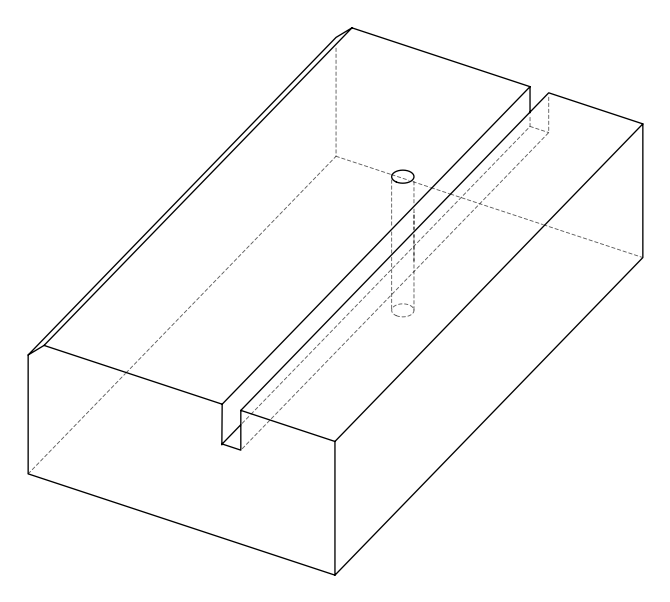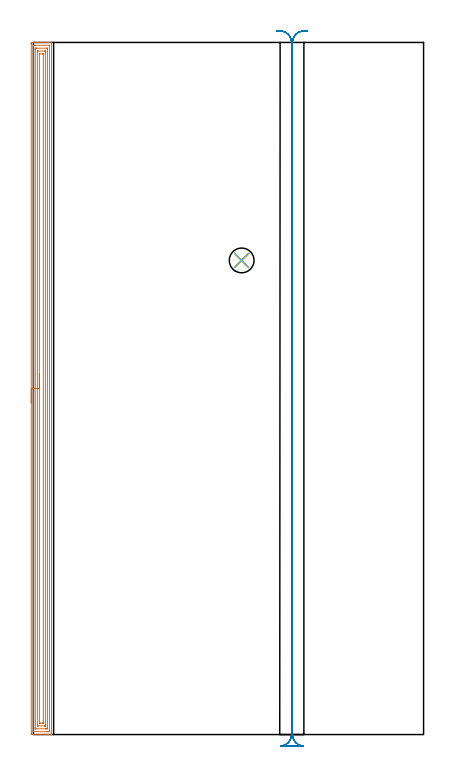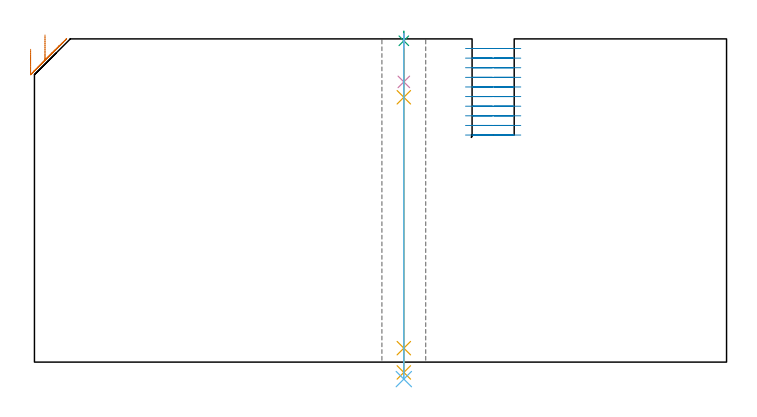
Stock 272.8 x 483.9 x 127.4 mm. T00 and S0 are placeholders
(PLAN: 6 operations, 5 tool changes, 41.9 min)
(1 AREA_MILL | FG_CHAMFER_SURFACE | UGT0205_001 | 19.67 min | 48086 mm3)
(2 MILL_RECTANGULAR_SLOT | SLOT_RECTANGULAR | NXT0201_012 | Follow Part, ap 4, ae 75% | 20.91 min | 304529 mm3)
(3 SPOT_DRILL | STEP1HOLE | NXT0321_9005460120000 | 0.03 min | 39 mm3)
(4 DRILL_BLIND_HOLE_INTO_CENTER | STEP1HOLE | NXT0301_084 | 0.08 min | 1731 mm3)
(5 GUN_DRILL_THROUGH_HOLE | STEP1HOLE | UGT0307_008 | 0.63 min | 10384 mm3)
(6 DRILL_TO_ENLARGE_THROUGH_HOLE | STEP1HOLE | UGT0301_244 | 0.55 min | 17846 mm3)
(TOOL UGT0205_001 | Chamfer Mill 20 x 3 x 45 deg. | D20 FL50 Z2)
(TOOL NXT0201_012 | ENDMILL 16mm [2P460-1600-NA 1630] | D16 FL38 Z6)
(TOOL NXT0321_9005460120000 | NC Spot Drill, 142deg, 12mm, Carbide, Uncoated | D12 PA142 FL30 Z2)
(TOOL NXT0301_084 | Carbide Drill 11.3mm [860.1-1130-034A1-MM 2214] | D11.3 PA140 FL55 Z2)
(TOOL UGT0307_008 | Gun Drill 11 mm | D11 PA130 FL24 Z1)
(TOOL UGT0301_244 | Twist Drill 17.3 mm | D17.3 PA118 FL130 Z2)
(OP 1 AREA_MILL)
G17 G21 G94 G90
T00 M6
G54
G17 G0 G90 X-1.5 Y231.95 S1061 M3
G43 Z137.4 H0
Z123.3
G94 G1 Y231.988 Z122.428 F250.
Y232.102 Z121.563
Y232.291 Z120.712
Y232.553 Z119.88
Y232.887 Z119.074
Y233.29 Z118.3
Y233.759 Z117.564
Y234.29 Z116.872
Y234.879 Z116.229
Y235.522 Z115.64
Y236.214 Z115.108
Y236.95 Z114.64
Y237.724 Z114.237
Y238.53 Z113.903
Y239.362 Z113.641
Y240.214 Z113.452
Y241.078 Z113.338
Y241.95 Z113.3
Y482.832
X-1.499 Y483.276 Z113.301
X-1.495 Y483.721 Z113.303
X-1.492 Y483.89 Z113.306
X-1.057 Y483.895 Z113.741
X-0.441 Y483.9 Z114.356
X9.514 Z124.308
X10.926 Z125.722
X11.276 Z126.071
X11.975 Z126.774
X12.248 Z127.048
X12.599 Y483.896 Z127.389
Y483.894 Z127.39
X12.6 Y483.722 Z127.4
Y0.177
X12.599 Y0.006 Z127.39
Y0.004 Z127.389
X12.248 Y0. Z127.048
X11.975 Z126.775
X11.276 Z126.071
X10.045 Z124.842
X9.514 Z124.308
X8.899 Z123.694
X-0.441 Z114.356
X-1.057 Y0.002 Z113.741
X-1.271 Y0.004 Z113.526
X-1.492 Y0.01 Z113.306
X-1.495 Y0.179 Z113.303
X-1.499 Y0.624 Z113.301
X-1.5 Y1.074 Z113.3
Y241.95
X-0.086 Z114.714
X-0.085 Y481.396 Z114.715
X-0.084 Y481.488 Z114.716
X-0.079 Y481.88 Z114.721
X0.305 Y481.894 Z115.105
X0.705 Y481.898 Z115.505
X1.18 Y481.9 Z115.98
X1.586 Z116.386
X11.09 Y481.899 Z125.89
X11.123 Y481.898 Z125.923
X11.157 Y481.894 Z125.957
X11.179 Y481.89 Z125.979
X11.18 Y481.863 Z125.98
X11.185 Y481.58 Z125.985
Y2.504
X11.184 Y2.412 Z125.984
X11.179 Y2.021 Z125.979
X10.795 Y2.006 Z125.595
X10.395 Y2.002 Z125.195
X9.92 Y2. Z124.72
X9.514 Z124.314
X0.01 Y2.001 Z114.81
X-0.023 Y2.002 Z114.777
X-0.057 Y2.006 Z114.743
X-0.079 Y2.01 Z114.721
X-0.08 Y2.037 Z114.72
X-0.085 Y2.32 Z114.715
X-0.086 Y241.95 Z114.714
X1.328 Z116.128
X1.329 Y479.068 Z116.129
X1.331 Y479.701 Z116.131
X1.333 Y479.831 Z116.133
X1.335 Y479.887 Z116.135
X1.395 Y479.894 Z116.195
X1.586 Y479.897 Z116.386
X2.27 Y479.9 Z117.07
X2.467 Z117.267
X9.318 Z124.118
X9.514 Y479.897 Z124.314
X9.71 Y479.892 Z124.51
X9.761 Y479.89 Z124.561
X9.765 Y479.856 Z124.565
X9.768 Y479.787 Z124.568
X9.77 Y479.701 Z124.57
X9.771 Y479.439 Z124.571
Y478.807
Y4.832
X9.769 Y4.2 Z124.569
X9.767 Y4.069 Z124.567
X9.764 Y4.013 Z124.564
X9.705 Y4.006 Z124.505
X9.514 Y4.003 Z124.314
X8.83 Y4. Z123.63
X8.633 Z123.433
X1.782 Z116.582
X1.586 Y4.003 Z116.386
X1.39 Y4.008 Z116.19
X1.339 Y4.01 Z116.139
X1.335 Y4.044 Z116.135
X1.331 Y4.113 Z116.131
X1.33 Y4.2 Z116.13
X1.329 Y4.461 Z116.129
X1.328 Y5.093 Z116.128
Y241.95
X2.743 Z117.543
Y477.019
X2.746 Y477.63 Z117.546
X2.75 Y477.837 Z117.55
X2.757 Y477.891 Z117.557
X2.805 Y477.894 Z117.605
X2.914 Y477.897 Z117.714
X3.348 Y477.9 Z118.148
X7.752 Z122.552
X8.187 Y477.897 Z122.987
X8.292 Y477.894 Z123.092
X8.341 Y477.89 Z123.141
X8.35 Y477.861 Z123.15
X8.353 Y477.762 Z123.153
X8.357 Y477.3 Z123.157
Y6.881
X8.354 Y6.27 Z123.154
X8.35 Y6.064 Z123.15
X8.343 Y6.01 Z123.143
X8.294 Y6.006 Z123.094
X8.186 Y6.003 Z122.986
X7.752 Y6. Z122.552
X3.348 Z118.148
X2.913 Y6.003 Z117.713
X2.807 Y6.006 Z117.607
X2.759 Y6.01 Z117.559
X2.75 Y6.039 Z117.55
X2.747 Y6.138 Z117.547
X2.743 Y6.601 Z117.543
Y241.95
X4.157 Z118.957
X4.158 Y475.523 Z118.958
X4.161 Y475.814 Z118.961
X4.164 Y475.891 Z118.964
X4.168 Y475.894 Z118.968
X4.188 Y475.898 Z118.988
X4.229 Y475.899 Z119.029
X4.451 Y475.9 Z119.251
X6.213 Z121.013
X6.871 Y475.897 Z121.671
X6.915 Y475.894 Z121.715
X6.933 Y475.891 Z121.733
X6.937 Y475.741 Z121.737
X6.942 Y475.45 Z121.742
X6.943 Y475.304 Z121.743
X6.942 Y8.377 Z121.742
X6.939 Y8.086 Z121.739
X6.936 Y8.009 Z121.736
X6.931 Y8.006 Z121.731
X6.912 Y8.003 Z121.712
X6.871 Y8.001 Z121.671
X6.649 Y8. Z121.449
X4.887 Z119.687
X4.229 Y8.003 Z119.029
X4.185 Y8.006 Z118.985
X4.167 Y8.009 Z118.967
X4.163 Y8.158 Z118.963
X4.158 Y8.45 Z118.958
X4.157 Y8.596 Z118.957
Y241.95
Y242.822 Z118.995
Y243.687 Z119.109
Y244.538 Z119.298
Y245.37 Z119.56
Y246.176 Z119.894
Y246.95 Z120.297
Y247.686 Z120.765
Y248.378 Z121.296
Y249.021 Z121.886
Y249.61 Z122.529
Y250.142 Z123.221
Y250.61 Z123.957
Y251.013 Z124.731
Y251.347 Z125.537
Y251.609 Z126.369
Y251.798 Z127.22
Y251.912 Z128.085
Y251.95 Z128.957
G0 Z137.4
M5
M2
(OP 2 MILL_RECTANGULAR_SLOT)
G17 G21 G94 G90
T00 M6
G54
G17 G0 G90 X169.904 Y492.04 S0 M3
G43 Z137.4 H1
Z123.61
G94 G1 X172.9 Y491.89 F250.
G2 X180.5 Y483.9 R8. F500.
G1 Y0.
G2 X172.9 Y-7.99 R8.
G1 Y-8.
X188.7
Y-7.99
G2 X181.1 Y0. R8.
G1 Y483.9
G2 X188.7 Y491.89 R8.
G1 X191.696 Y492.04 F250.
G0 X169.904 Z119.82
G1 X172.9 Y491.89
G2 X180.5 Y483.9 R8. F500.
G1 Y0.
G2 X172.9 Y-7.99 R8.
G1 Y-8.
X188.7
Y-7.99
G2 X181.1 Y0. R8.
G1 Y483.9
G2 X188.7 Y491.89 R8.
G1 X191.696 Y492.04 F250.
G0 X169.904 Z116.03
G1 X172.9 Y491.89
G2 X180.5 Y483.9 R8. F500.
G1 Y0.
G2 X172.9 Y-7.99 R8.
G1 Y-8.
X188.7
Y-7.99
G2 X181.1 Y0. R8.
G1 Y483.9
G2 X188.7 Y491.89 R8.
G1 X191.696 Y492.04 F250.
G0 X169.904 Z112.24
G1 X172.9 Y491.89
G2 X180.5 Y483.9 R8. F500.
G1 Y0.
G2 X172.9 Y-7.99 R8.
G1 Y-8.
X188.7
Y-7.99
G2 X181.1 Y0. R8.
G1 Y483.9
G2 X188.7 Y491.89 R8.
G1 X191.696 Y492.04 F250.
G0 X169.904 Z108.45
G1 X172.9 Y491.89
G2 X180.5 Y483.9 R8. F500.
G1 Y0.
G2 X172.9 Y-7.99 R8.
G1 Y-8.
X188.7
Y-7.99
G2 X181.1 Y0. R8.
G1 Y483.9
G2 X188.7 Y491.89 R8.
G1 X191.696 Y492.04 F250.
G0 X169.904 Z104.66
G1 X172.9 Y491.89
G2 X180.5 Y483.9 R8. F500.
G1 Y0.
G2 X172.9 Y-7.99 R8.
G1 Y-8.
X188.7
Y-7.99
G2 X181.1 Y0. R8.
G1 Y483.9
G2 X188.7 Y491.89 R8.
G1 X191.696 Y492.04 F250.
G0 X169.904 Z100.87
G1 X172.9 Y491.89
G2 X180.5 Y483.9 R8. F500.
G1 Y0.
G2 X172.9 Y-7.99 R8.
G1 Y-8.
X188.7
Y-7.99
G2 X181.1 Y0. R8.
G1 Y483.9
G2 X188.7 Y491.89 R8.
G1 X191.696 Y492.04 F250.
G0 X169.904 Z97.08
G1 X172.9 Y491.89
G2 X180.5 Y483.9 R8. F500.
G1 Y0.
G2 X172.9 Y-7.99 R8.
G1 Y-8.
X188.7
Y-7.99
G2 X181.1 Y0. R8.
G1 Y483.9
G2 X188.7 Y491.89 R8.
G1 X191.696 Y492.04 F250.
G0 X169.904 Z93.29
G1 X172.9 Y491.89
G2 X180.5 Y483.9 R8. F500.
G1 Y0.
G2 X172.9 Y-7.99 R8.
G1 Y-8.
X188.7
Y-7.99
G2 X181.1 Y0. R8.
G1 Y483.9
G2 X188.7 Y491.89 R8.
G1 X191.696 Y492.04 F250.
G0 X169.904 Z89.5
G1 X172.9 Y491.89
G2 X180.5 Y483.9 R8. F500.
G1 Y0.
G2 X172.9 Y-7.99 R8.
G1 Y-8.
X188.7
Y-7.99
G2 X181.1 Y0. R8.
G1 Y483.9
G2 X188.7 Y491.89 R8.
G1 X191.696 Y492.04 F250.
G0 Z137.4
M5
M2
(OP 3 SPOT_DRILL)
G17 G21 G94 G90
T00 M6
G54
G17 G0 G90 X145.6 Y331.5 S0 M3
G43 Z137.4 H0
G94 G81 G98 Z126.655 F250. R130.4
G80
M5
M2
(OP 4 DRILL_BLIND_HOLE_INTO_CENTER)
G17 G21 G94 G90
T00 M6
G54
G17 G0 G90 X145.6 Y331.5 S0 M3
G43 Z137.4 H1
G94 G81 G98 Z110.45 F250. R129.4
G80
M5
M2
(OP 5 GUN_DRILL_THROUGH_HOLE)
G17 G21 G94 G90
T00 M6
G54
G17 G0 G90 X145.6 Y331.5 M8
G43 Z137.4 H0
Z123.481
S716 M3
G94 G1 Z104.387 F125. M26
G4 X.084
Z5.5 F250.
G4 X.084
Z-4.065 F125.
G4 X.084
M5
M9
G0 Z123.481
Z137.4
M2
(OP 6 DRILL_TO_ENLARGE_THROUGH_HOLE)
G17 G21 G94 G90
T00 M6
G54
G17 G0 G90 X145.6 Y331.5 S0 M3
G43 Z137.4 H0
G94 G73 G98 Z-6.697 F250. Q16.762 R129.4
G80
M5
M2
